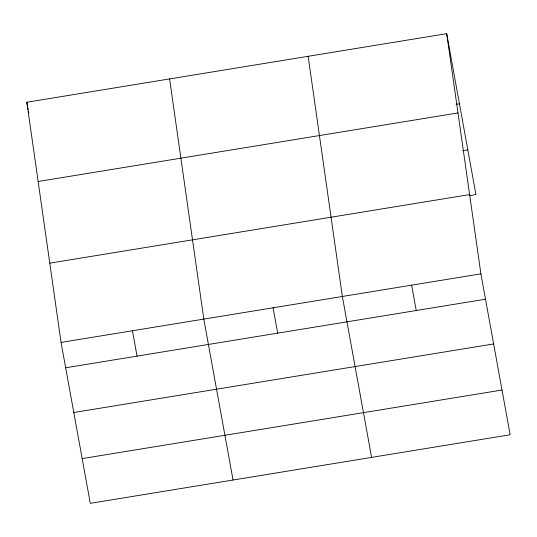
<?xml version="1.0" encoding="UTF-8"?>
<svg xmlns="http://www.w3.org/2000/svg" width="537" height="537" viewBox="0 0 537 537"><rect width="100%" height="100%" fill="white"/><g stroke="black" fill="none" stroke-linecap="round" stroke-linejoin="round"><path stroke-width="0.81" d="M446.703 33.67L480.904 273.85L510.15 434.762L90.297 503.33L61.057 342.411L26.85 102.238L446.703 33.67L475.943 194.589L469.345 195.663M456.141 104.306L459.444 103.769M38.14 181.493L457.987 112.931M462.867 150.662L467.814 149.857M49.766 263.157L469.62 194.589M61.057 342.411L480.904 273.85M65.662 367.778L485.515 299.21M73.791 412.51L493.644 343.942M82.168 458.598L502.021 390.03M411.631 285.16L416.242 310.527M371.597 457.39L342.358 296.478L308.151 56.298M273.078 307.788L277.689 333.155M233.045 480.018L203.805 319.099L169.598 78.926M132.431 330.758L137.042 356.125M26.85 102.238L27.595 106.326M27.89 107.964L28.186 109.602M28.488 111.24L28.783 112.871"/></g></svg>
